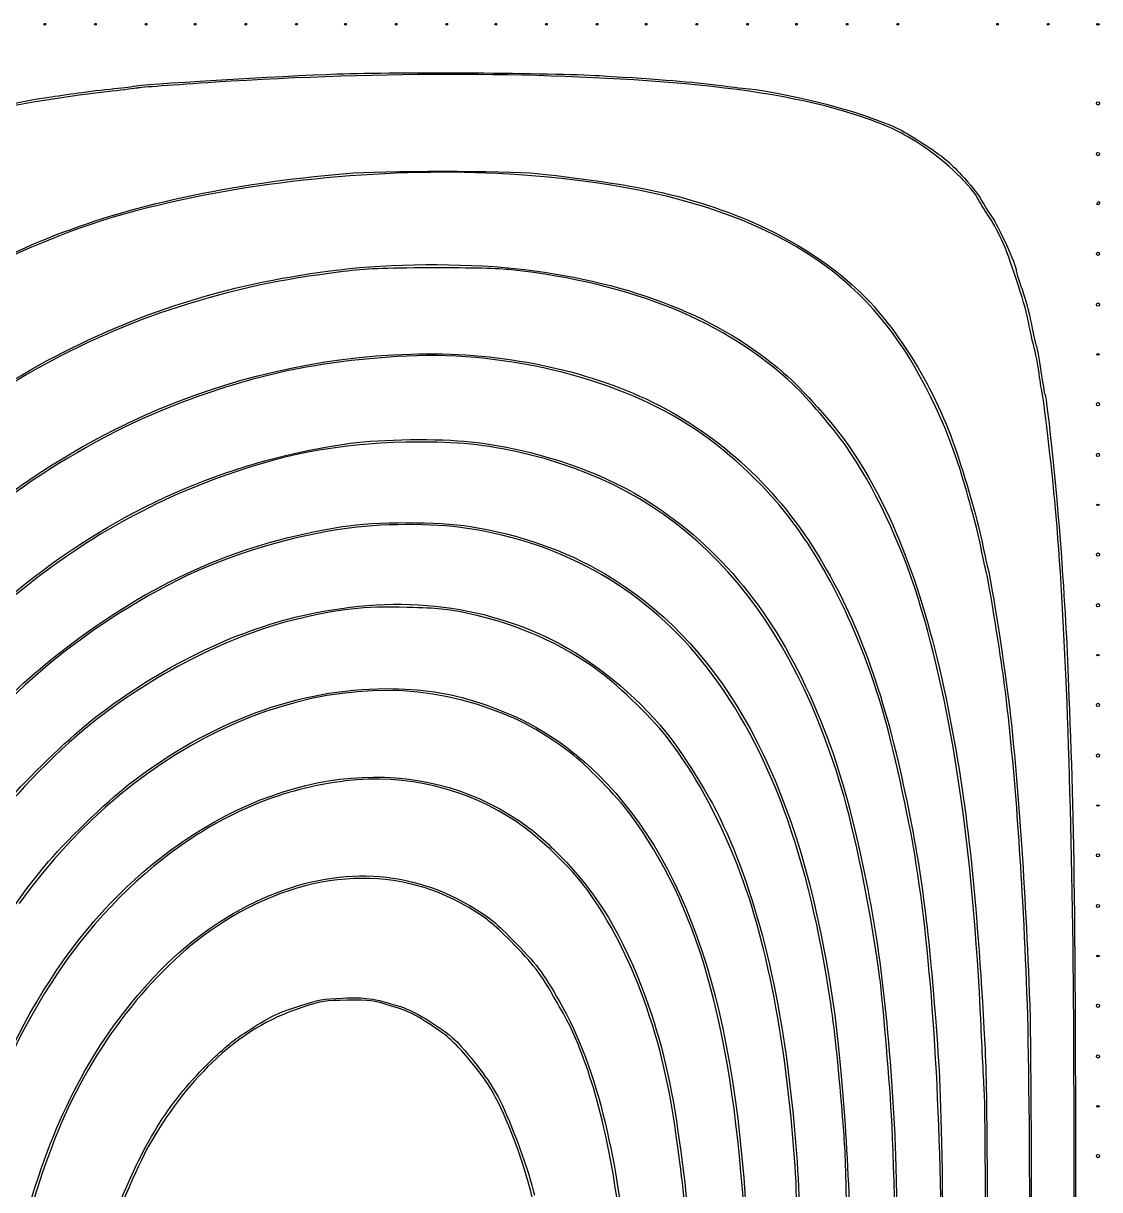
# Model space of a CAD drawing. Header units: millimetres. Extents: x 2 to 2088, y -91 to 1995.
# Drawn here: x 359 to 1046, y 1251 to 1995 of the extents above; entities that cross this region are included whole.
import ezdxf

# ---------------------------------------------------------------- set-up
doc = ezdxf.new("R2010")
doc.units = ezdxf.units.MM
doc.layers.add('Image', color=7, linetype='CONTINUOUS')

msp = doc.modelspace()

# ---------------------------------------------------------------- linework, layer by layer
at = {"layer": 'Image', "color": 7}
for points in [[(372.42336, 1994.544769)], [(404.761, 1994.544769)], [(437.09864, 1994.544769)], [(468.39313, 1994.544769)], [(500.73077, 1994.544769)], [(533.06841, 1994.544769)], [(564.36289, 1994.544769)], [(596.70053, 1994.544769)], [(629.03817, 1994.544769)], [(660.33266, 1994.544769)], [(692.6703, 1994.544769)], [(725.00794, 1994.544769)], [(756.30243, 1994.544769)], [(788.64007, 1994.544769)], [(820.97771, 1994.544769)], [(852.2722, 1994.544769)], [(884.60984, 1994.544769)], [(916.94748, 1994.544769)], [(980.57961, 1994.544769)], [(1012.9172, 1994.544769)], [(1044.5595, 1994.718627)], [(1044.2117, 1943.952011)], [(1044.2117, 1911.614371)], [(1044.7333, 1880.31988)], [(1044.2117, 1847.98224)], [(1044.2117, 1815.6446)], [(1044.5595, 1784.0024)], [(1044.2117, 1752.01247)], [(1044.2117, 1719.67483)], [(1044.5595, 1688.03263)], [(1044.2117, 1656.0427)], [(1044.2117, 1623.70507)], [(1044.5595, 1592.06286)], [(1044.2117, 1560.07294)], [(1044.2117, 1527.7353)], [(1044.5595, 1496.09309)], [(1044.2117, 1464.10317)], [(1044.2117, 1431.76553)], [(1044.5595, 1400.12332)], [(1044.2117, 1368.1334)], [(1044.2117, 1335.79576)], [(1044.5595, 1304.15355)], [(1044.2117, 1272.16363)]]:
    msp.add_lwpolyline(points, close=True, dxfattribs=at)
for points in [[(372.42336, 1994.544769), (372.42336, 1994.831635), (372.65807, 1995.066344), (372.94493, 1995.066344)], [(372.94493, 1995.066344), (373.2318, 1995.066344), (373.46651, 1994.831635), (373.46651, 1994.544769)], [(404.761, 1994.544769), (404.761, 1994.831635), (404.99571, 1995.066344), (405.28257, 1995.066344)], [(405.28257, 1995.066344), (405.56944, 1995.066344), (405.80415, 1994.831635), (405.80415, 1994.544769)], [(437.09864, 1994.544769), (437.09864, 1994.831635), (437.33335, 1995.066344), (437.62021, 1995.066344)], [(437.62021, 1995.066344), (437.90708, 1995.066344), (438.14179, 1994.831635), (438.14179, 1994.544769)], [(468.39313, 1994.544769), (468.39313, 1994.831635), (468.62784, 1995.066344), (468.9147, 1995.066344)], [(468.9147, 1995.066344), (469.20157, 1995.066344), (469.43628, 1994.831635), (469.43628, 1994.544769)], [(500.73077, 1994.544769), (500.73077, 1994.831635), (500.96547, 1995.066344), (501.25234, 1995.066344)], [(501.25234, 1995.066344), (501.53921, 1995.066344), (501.77392, 1994.831635), (501.77392, 1994.544769)], [(533.06841, 1994.544769), (533.06841, 1994.831635), (533.30311, 1995.066344), (533.58998, 1995.066344)], [(533.58998, 1995.066344), (533.87685, 1995.066344), (534.11155, 1994.831635), (534.11155, 1994.544769)], [(564.36289, 1994.544769), (564.36289, 1994.831635), (564.5976, 1995.066344), (564.88447, 1995.066344)], [(564.88447, 1995.066344), (565.17134, 1995.066344), (565.40604, 1994.831635), (565.40604, 1994.544769)], [(596.70053, 1994.544769), (596.70053, 1994.831635), (596.93524, 1995.066344), (597.22211, 1995.066344)], [(597.22211, 1995.066344), (597.50898, 1995.066344), (597.74368, 1994.831635), (597.74368, 1994.544769)], [(629.03817, 1994.544769), (629.03817, 1994.831635), (629.27288, 1995.066344), (629.55975, 1995.066344)], [(629.55975, 1995.066344), (629.84661, 1995.066344), (630.08132, 1994.831635), (630.08132, 1994.544769)], [(660.33266, 1994.544769), (660.33266, 1994.831635), (660.56737, 1995.066344), (660.85424, 1995.066344)], [(660.85424, 1995.066344), (661.1411, 1995.066344), (661.37581, 1994.831635), (661.37581, 1994.544769)], [(692.6703, 1994.544769), (692.6703, 1994.831635), (692.90501, 1995.066344), (693.19188, 1995.066344)], [(693.19188, 1995.066344), (693.47874, 1995.066344), (693.71345, 1994.831635), (693.71345, 1994.544769)], [(725.00794, 1994.544769), (725.00794, 1994.831635), (725.24265, 1995.066344), (725.52952, 1995.066344)], [(725.52952, 1995.066344), (725.81638, 1995.066344), (726.05109, 1994.831635), (726.05109, 1994.544769)], [(756.30243, 1994.544769), (756.30243, 1994.831635), (756.53714, 1995.066344), (756.82401, 1995.066344)], [(756.82401, 1995.066344), (757.11087, 1995.066344), (757.34558, 1994.831635), (757.34558, 1994.544769)], [(788.64007, 1994.544769), (788.64007, 1994.831635), (788.87478, 1995.066344), (789.16165, 1995.066344)], [(789.16165, 1995.066344), (789.44851, 1995.066344), (789.68322, 1994.831635), (789.68322, 1994.544769)], [(820.97771, 1994.544769), (820.97771, 1994.831635), (821.21242, 1995.066344), (821.49929, 1995.066344)], [(821.49929, 1995.066344), (821.78615, 1995.066344), (822.02086, 1994.831635), (822.02086, 1994.544769)], [(852.2722, 1994.544769), (852.2722, 1994.831635), (852.50691, 1995.066344), (852.79378, 1995.066344)], [(852.79378, 1995.066344), (853.08064, 1995.066344), (853.31535, 1994.831635), (853.31535, 1994.544769)], [(884.60984, 1994.544769), (884.60984, 1994.831635), (884.84455, 1995.066344), (885.13141, 1995.066344)], [(885.13141, 1995.066344), (885.41828, 1995.066344), (885.65299, 1994.831635), (885.65299, 1994.544769)], [(916.94748, 1994.544769), (916.94748, 1994.831635), (917.18219, 1995.066344), (917.46905, 1995.066344)], [(917.46905, 1995.066344), (917.75592, 1995.066344), (917.99063, 1994.831635), (917.99063, 1994.544769)], [(980.57961, 1994.544769), (980.57961, 1994.831635), (980.81432, 1995.066344), (981.10118, 1995.066344)], [(981.10118, 1995.066344), (981.38805, 1995.066344), (981.62276, 1994.831635), (981.62276, 1994.544769)], [(1012.9172, 1994.544769), (1012.9172, 1994.831635), (1013.152, 1995.066344), (1013.4388, 1995.066344)], [(1013.4388, 1995.066344), (1013.7257, 1995.066344), (1013.9604, 1994.831635), (1013.9604, 1994.544769)], [(1044.5595, 1994.718627), (1044.9419, 1995.101115), (1045.5678, 1995.101115), (1045.9503, 1994.718627)], [(372.94493, 1994.023194), (372.65807, 1994.023194), (372.42336, 1994.257903), (372.42336, 1994.544769)], [(373.46651, 1994.544769), (373.46651, 1994.257903), (373.2318, 1994.023194), (372.94493, 1994.023194)], [(405.28257, 1994.023194), (404.99571, 1994.023194), (404.761, 1994.257903), (404.761, 1994.544769)], [(405.80415, 1994.544769), (405.80415, 1994.257903), (405.56944, 1994.023194), (405.28257, 1994.023194)], [(437.62021, 1994.023194), (437.33335, 1994.023194), (437.09864, 1994.257903), (437.09864, 1994.544769)], [(438.14179, 1994.544769), (438.14179, 1994.257903), (437.90708, 1994.023194), (437.62021, 1994.023194)], [(468.9147, 1994.023194), (468.62784, 1994.023194), (468.39313, 1994.257903), (468.39313, 1994.544769)], [(469.43628, 1994.544769), (469.43628, 1994.257903), (469.20157, 1994.023194), (468.9147, 1994.023194)], [(501.25234, 1994.023194), (500.96547, 1994.023194), (500.73077, 1994.257903), (500.73077, 1994.544769)], [(501.77392, 1994.544769), (501.77392, 1994.257903), (501.53921, 1994.023194), (501.25234, 1994.023194)], [(533.58998, 1994.023194), (533.30311, 1994.023194), (533.06841, 1994.257903), (533.06841, 1994.544769)], [(534.11155, 1994.544769), (534.11155, 1994.257903), (533.87685, 1994.023194), (533.58998, 1994.023194)], [(564.88447, 1994.023194), (564.5976, 1994.023194), (564.36289, 1994.257903), (564.36289, 1994.544769)], [(565.40604, 1994.544769), (565.40604, 1994.257903), (565.17134, 1994.023194), (564.88447, 1994.023194)], [(597.22211, 1994.023194), (596.93524, 1994.023194), (596.70053, 1994.257903), (596.70053, 1994.544769)], [(597.74368, 1994.544769), (597.74368, 1994.257903), (597.50898, 1994.023194), (597.22211, 1994.023194)], [(629.55975, 1994.023194), (629.27288, 1994.023194), (629.03817, 1994.257903), (629.03817, 1994.544769)], [(630.08132, 1994.544769), (630.08132, 1994.257903), (629.84661, 1994.023194), (629.55975, 1994.023194)], [(660.85424, 1994.023194), (660.56737, 1994.023194), (660.33266, 1994.257903), (660.33266, 1994.544769)], [(661.37581, 1994.544769), (661.37581, 1994.257903), (661.1411, 1994.023194), (660.85424, 1994.023194)], [(693.19188, 1994.023194), (692.90501, 1994.023194), (692.6703, 1994.257903), (692.6703, 1994.544769)], [(693.71345, 1994.544769), (693.71345, 1994.257903), (693.47874, 1994.023194), (693.19188, 1994.023194)], [(725.52952, 1994.023194), (725.24265, 1994.023194), (725.00794, 1994.257903), (725.00794, 1994.544769)], [(726.05109, 1994.544769), (726.05109, 1994.257903), (725.81638, 1994.023194), (725.52952, 1994.023194)], [(756.82401, 1994.023194), (756.53714, 1994.023194), (756.30243, 1994.257903), (756.30243, 1994.544769)], [(757.34558, 1994.544769), (757.34558, 1994.257903), (757.11087, 1994.023194), (756.82401, 1994.023194)], [(789.16165, 1994.023194), (788.87478, 1994.023194), (788.64007, 1994.257903), (788.64007, 1994.544769)], [(789.68322, 1994.544769), (789.68322, 1994.257903), (789.44851, 1994.023194), (789.16165, 1994.023194)], [(821.49929, 1994.023194), (821.21242, 1994.023194), (820.97771, 1994.257903), (820.97771, 1994.544769)], [(822.02086, 1994.544769), (822.02086, 1994.257903), (821.78615, 1994.023194), (821.49929, 1994.023194)], [(852.79378, 1994.023194), (852.50691, 1994.023194), (852.2722, 1994.257903), (852.2722, 1994.544769)], [(853.31535, 1994.544769), (853.31535, 1994.257903), (853.08064, 1994.023194), (852.79378, 1994.023194)], [(885.13141, 1994.023194), (884.84455, 1994.023194), (884.60984, 1994.257903), (884.60984, 1994.544769)], [(885.65299, 1994.544769), (885.65299, 1994.257903), (885.41828, 1994.023194), (885.13141, 1994.023194)], [(917.46905, 1994.023194), (917.18219, 1994.023194), (916.94748, 1994.257903), (916.94748, 1994.544769)], [(917.99063, 1994.544769), (917.99063, 1994.257903), (917.75592, 1994.023194), (917.46905, 1994.023194)], [(981.10118, 1994.023194), (980.81432, 1994.023194), (980.57961, 1994.257903), (980.57961, 1994.544769)], [(981.62276, 1994.544769), (981.62276, 1994.257903), (981.38805, 1994.023194), (981.10118, 1994.023194)], [(1013.4388, 1994.023194), (1013.152, 1994.023194), (1012.9172, 1994.257903), (1012.9172, 1994.544769)], [(1013.9604, 1994.544769), (1013.9604, 1994.257903), (1013.7257, 1994.023194), (1013.4388, 1994.023194)], [(1045.2549, 1994.023194), (1044.4899, 1994.023194), (1044.177, 1994.336139), (1044.5595, 1994.718627)], [(1045.9503, 1994.718627), (1046.3328, 1994.336139), (1046.0203, 1994.023194), (1045.2549, 1994.023194)], [(430.03567, 1955.053651), (431.64168, 1956.044507), (524.88667, 1961.626678), (559.66872, 1962.814217)], [(781.8596, 1956.42729), (696.80719, 1964.076561), (588.77028, 1964.456725), (481.95407, 1957.482608)], [(559.66872, 1962.814217), (599.37886, 1964.170011), (697.25502, 1963.53683), (727.09424, 1961.731105)], [(727.09424, 1961.731105), (768.9751, 1959.196679), (784.24357, 1957.943698), (804.80889, 1955.353583)], [(415.89617, 1951.768337), (378.70463, 1947.728577), (341.3401, 1941.028708), (302.82799, 1931.493974)], [(375.55281, 1948.031082), (379.8558, 1948.636337), (388.30531, 1949.8396), (394.3295, 1950.704999)], [(394.3295, 1950.704999), (400.35369, 1951.570399), (410.68087, 1952.79728), (417.27879, 1953.431403)], [(432.06499, 1953.822401), (430.73082, 1953.513692), (423.45485, 1952.589364), (415.89617, 1951.768337)], [(417.27879, 1953.431403), (423.87671, 1954.065526), (429.61731, 1954.795538), (430.03567, 1955.053651)], [(481.95407, 1957.482608), (455.84925, 1955.778203), (433.39917, 1954.13111), (432.06499, 1953.822401)], [(893.86914, 1935.549246), (865.25731, 1945.341219), (828.08497, 1952.269966), (781.8596, 1956.42729)], [(804.80889, 1955.353583), (809.39875, 1954.77551), (817.37884, 1953.84048), (822.54244, 1953.27574)], [(822.54244, 1953.27574), (843.24614, 1951.011382), (879.32954, 1942.446701), (900.25708, 1934.829551)], [(303.29756, 1933.062605), (322.50939, 1937.899958), (362.65979, 1946.21756), (375.55281, 1948.031082)], [(1044.2117, 1943.952011), (1044.2117, 1944.525743), (1044.6812, 1944.99516), (1045.2549, 1944.99516)], [(1045.2549, 1942.908861), (1044.6812, 1942.908861), (1044.2117, 1943.378278), (1044.2117, 1943.952011)], [(1045.2549, 1944.99516), (1045.8286, 1944.99516), (1046.298, 1944.525743), (1046.298, 1943.952011)], [(1046.298, 1943.952011), (1046.298, 1943.378278), (1045.8286, 1942.908861), (1045.2549, 1942.908861)], [(934.17715, 1916.204593), (918.94671, 1926.217582), (913.50506, 1928.829147), (893.86914, 1935.549246)], [(900.25708, 1934.829551), (917.21553, 1928.657062), (919.49513, 1927.511455), (935.67052, 1917.032581)], [(969.11924, 1882.33092), (964.84587, 1890.79404), (948.02503, 1907.100543), (934.17715, 1916.204593)], [(935.67052, 1917.032581), (945.70541, 1910.531696), (950.35328, 1906.652862), (958.14726, 1898.27485)], [(1044.2117, 1911.614371), (1044.2117, 1912.188103), (1044.6812, 1912.657521), (1045.2549, 1912.657521)], [(1045.2549, 1910.571221), (1044.6812, 1910.571221), (1044.2117, 1911.040639), (1044.2117, 1911.614371)], [(1045.2549, 1912.657521), (1045.8286, 1912.657521), (1046.298, 1912.188103), (1046.298, 1911.614371)], [(1046.298, 1911.614371), (1046.298, 1911.040639), (1045.8286, 1910.571221), (1045.2549, 1910.571221)], [(374.50966, 1857.85575), (426.50221, 1878.9612), (491.45854, 1893.06149), (565.40604, 1899.29428)], [(661.89739, 1899.18934), (588.18405, 1902.961891), (501.71324, 1894.08941), (431.83062, 1875.58296)], [(565.40604, 1899.29428), (587.31593, 1901.14099), (667.31584, 1901.134127), (686.93298, 1899.28388)], [(906.52275, 1807.22278), (859.07771, 1863.79227), (781.15905, 1893.08569), (661.89739, 1899.18934)], [(686.93298, 1899.28388), (706.64666, 1897.4245), (741.50322, 1892.44435), (756.82401, 1889.29815)], [(958.14726, 1898.27485), (963.55146, 1892.46569), (968.98906, 1885.69729), (970.23082, 1883.23395)], [(756.82401, 1889.29815), (810.51921, 1878.27159), (855.26561, 1857.54605), (888.03864, 1828.52243)], [(976.01207, 1871.14734), (973.50377, 1874.75791), (970.402, 1879.79052), (969.11924, 1882.33092)], [(970.23082, 1883.23395), (971.47257, 1880.77061), (974.5794, 1875.80457), (977.13489, 1872.19829)], [(1045.1933, 1879.27673), (1044.5857, 1879.27673), (1044.3787, 1879.74615), (1044.7333, 1880.31988)], [(1044.7333, 1880.31988), (1045.0879, 1880.89361), (1045.585, 1881.36303), (1045.838, 1881.36303)], [(1046.298, 1880.31988), (1046.298, 1879.74615), (1045.8009, 1879.27673), (1045.1933, 1879.27673)], [(1045.838, 1881.36303), (1046.091, 1881.36303), (1046.298, 1880.89361), (1046.298, 1880.31988)], [(431.83062, 1875.58296), (350.93494, 1854.16002), (271.79352, 1809.20124), (215.38357, 1752.62341)], [(984.89672, 1854.45695), (982.51846, 1860.0261), (978.52038, 1867.53678), (976.01207, 1871.14734)], [(977.13489, 1872.19829), (981.56937, 1865.94041), (993.0974, 1840.66385), (993.0974, 1837.19863)], [(165.41899, 1696.72554), (217.99948, 1768.95748), (287.55353, 1822.55747), (374.50966, 1857.85575)], [(1000.8619, 1804.69153), (999.86581, 1811.87054), (990.15071, 1842.15368), (984.89672, 1854.45695)], [(1044.2117, 1847.98224), (1044.2117, 1848.55597), (1044.6812, 1849.02539), (1045.2549, 1849.02539)], [(1045.2549, 1846.93909), (1044.6812, 1846.93909), (1044.2117, 1847.40851), (1044.2117, 1847.98224)], [(1045.2549, 1849.02539), (1045.8286, 1849.02539), (1046.298, 1848.55597), (1046.298, 1847.98224)], [(1046.298, 1847.98224), (1046.298, 1847.40851), (1045.8286, 1846.93909), (1045.2549, 1846.93909)], [(620.1714, 1839.01019), (587.34919, 1838.92069), (578.84376, 1838.56693), (563.31975, 1836.64582)], [(567.49234, 1838.55069), (600.38763, 1842.12998), (646.73842, 1841.90662), (679.10936, 1838.01282)], [(670.76416, 1837.77917), (662.95141, 1838.64946), (645.30808, 1839.07875), (620.1714, 1839.01019)], [(384.94115, 1785.29269), (443.07431, 1814.65816), (499.67817, 1831.17193), (567.49234, 1838.55069)], [(563.31975, 1836.64582), (522.5117, 1831.59579), (493.85162, 1825.4302), (458.03743, 1813.99662)], [(851.17197, 1764.15094), (807.59315, 1805.02479), (748.57422, 1829.11166), (670.76416, 1837.77917)], [(679.10936, 1838.01282), (747.85519, 1829.74359), (804.50371, 1807.17623), (844.57522, 1772.09533)], [(993.0974, 1837.19863), (993.0974, 1836.29163), (994.75897, 1830.95358), (996.78978, 1825.33629)], [(888.03864, 1828.52243), (913.82143, 1805.68932), (937.56084, 1768.87244), (952.44413, 1728.6375)], [(996.78978, 1825.33629), (998.82058, 1819.71899), (1001.4028, 1810.1062), (1002.5281, 1803.97451)], [(1044.2117, 1815.6446), (1044.2117, 1816.21833), (1044.6812, 1816.68775), (1045.2549, 1816.68775)], [(1045.2549, 1816.68775), (1045.8286, 1816.68775), (1046.298, 1816.21833), (1046.298, 1815.6446)], [(458.03743, 1813.99662), (394.85896, 1793.82707), (335.49074, 1760.24227), (283.43, 1715.22063)], [(1045.2549, 1814.60145), (1044.6812, 1814.60145), (1044.2117, 1815.07087), (1044.2117, 1815.6446)], [(1046.298, 1815.6446), (1046.298, 1815.07087), (1045.8286, 1814.60145), (1045.2549, 1814.60145)], [(957.43855, 1709.66142), (946.28869, 1745.67661), (926.76356, 1783.08931), (906.52275, 1807.22278)], [(1004.042, 1790.08744), (1002.691, 1795.25103), (1001.2599, 1801.82287), (1000.8619, 1804.69153)], [(1002.5281, 1803.97451), (1003.6533, 1797.84283), (1005.0565, 1791.55702), (1005.6461, 1790.00604)], [(783.94573, 1738.68746), (734.61766, 1770.00249), (664.16553, 1786.56337), (597.9711, 1782.40373)], [(1007.7103, 1771.31074), (1007.0437, 1776.47433), (1005.393, 1784.92385), (1004.042, 1790.08744)], [(1005.6461, 1790.00604), (1006.2358, 1788.45506), (1007.6473, 1780.8642), (1008.7828, 1773.13746)], [(229.3863, 1663.34475), (267.95034, 1709.68973), (327.15148, 1756.10073), (384.94115, 1785.29269)], [(287.88719, 1641.4652), (377.04905, 1730.55013), (488.68761, 1780.48151), (606.61089, 1784.01732)], [(597.9711, 1782.40373), (543.71319, 1778.99417), (501.57745, 1769.61591), (452.44129, 1750.01281)], [(606.61089, 1784.01732), (660.65655, 1785.63782), (712.89017, 1775.66674), (756.82444, 1755.34245)], [(1045.2549, 1783.30696), (1044.4899, 1783.30696), (1044.177, 1783.61991), (1044.5595, 1784.0024)], [(1044.5595, 1784.0024), (1044.9419, 1784.38488), (1045.5678, 1784.38488), (1045.9503, 1784.0024)], [(1045.9503, 1784.0024), (1046.3328, 1783.61991), (1046.0203, 1783.30696), (1045.2549, 1783.30696)], [(844.57522, 1772.09533), (857.03971, 1761.1832), (876.53276, 1739.31777), (885.93147, 1725.70585)], [(1008.7828, 1773.13746), (1009.9183, 1765.41072), (1011.0502, 1758.76051), (1011.2982, 1758.35921)], [(1009.8154, 1758.27137), (1009.3242, 1760.27943), (1008.3769, 1766.14715), (1007.7103, 1771.31074)], [(884.25097, 1725.41216), (876.57631, 1736.30282), (859.33289, 1756.49657), (851.17197, 1764.15094)], [(1018.554, 1680.55672), (1016.6369, 1703.49309), (1011.0406, 1753.26271), (1009.8154, 1758.27137)], [(1011.2982, 1758.35921), (1012.8332, 1755.87552), (1019.7753, 1687.11974), (1022.2081, 1650.30538)], [(452.44129, 1750.01281), (389.54129, 1724.91855), (324.91296, 1680.06107), (277.08146, 1628.29836)], [(756.82444, 1755.34245), (800.40442, 1735.18206), (838.34128, 1701.01781), (865.35911, 1657.60094)], [(1044.2117, 1752.01247), (1044.2117, 1752.58621), (1044.6812, 1753.05562), (1045.2549, 1753.05562)], [(1045.2549, 1750.96932), (1044.6812, 1750.96932), (1044.2117, 1751.43874), (1044.2117, 1752.01247)], [(1045.2549, 1753.05562), (1045.8286, 1753.05562), (1046.298, 1752.58621), (1046.298, 1752.01247)], [(1046.298, 1752.01247), (1046.298, 1751.43874), (1045.8286, 1750.96932), (1045.2549, 1750.96932)], [(848.32595, 1679.51357), (831.53505, 1701.53289), (807.11242, 1723.9805), (783.94573, 1738.68746)], [(366.87284, 1642.32854), (426.24985, 1688.14588), (494.9805, 1717.11804), (568.01392, 1727.11592)], [(603.48101, 1727.72134), (559.3446, 1726.7728), (524.02881, 1719.97763), (481.95576, 1704.33847)], [(568.01392, 1727.11592), (587.59924, 1729.79705), (624.6436, 1730.24536), (644.68542, 1728.04381)], [(673.63868, 1721.80317), (650.30705, 1726.82718), (632.35176, 1728.34181), (603.48101, 1727.72134)], [(644.68542, 1728.04381), (685.629, 1723.54624), (727.52553, 1709.45201), (758.45947, 1689.76959)], [(952.44413, 1728.6375), (958.62278, 1711.93435), (968.1668, 1679.09125), (971.26626, 1663.86636)], [(881.57582, 1507.07489), (845.05504, 1629.15715), (776.86361, 1699.57569), (673.63868, 1721.80317)], [(930.41137, 1628.14874), (919.3596, 1663.6328), (901.97854, 1700.256), (884.25097, 1725.41216)], [(885.93147, 1725.70585), (914.07978, 1684.93936), (933.90264, 1633.57465), (948.24284, 1564.24553)], [(1044.2117, 1719.67483), (1044.2117, 1720.24857), (1044.6812, 1720.71798), (1045.2549, 1720.71798)], [(1045.2549, 1718.63168), (1044.6812, 1718.63168), (1044.2117, 1719.1011), (1044.2117, 1719.67483)], [(1045.2549, 1720.71798), (1045.8286, 1720.71798), (1046.298, 1720.24857), (1046.298, 1719.67483)], [(1046.298, 1719.67483), (1046.298, 1719.1011), (1045.8286, 1718.63168), (1045.2549, 1718.63168)], [(970.58562, 1660.37959), (968.83353, 1669.66729), (962.68546, 1692.71334), (957.43855, 1709.66142)], [(481.95576, 1704.33847), (430.03808, 1685.0399), (385.79938, 1658.18075), (339.3737, 1617.77097)], [(758.45947, 1689.76959), (803.95744, 1660.82047), (838.72096, 1618.2967), (863.34613, 1561.46912)], [(1045.2549, 1687.33719), (1044.4899, 1687.33719), (1044.177, 1687.65014), (1044.5595, 1688.03263)], [(1044.5595, 1688.03263), (1044.9419, 1688.41512), (1045.5678, 1688.41512), (1045.9503, 1688.03263)], [(1045.9503, 1688.03263), (1046.3328, 1687.65014), (1046.0203, 1687.33719), (1045.2549, 1687.33719)], [(642.59912, 1672.76364), (620.03289, 1676.1635), (587.20965, 1675.97572), (562.5251, 1672.30554)], [(562.83651, 1673.89747), (584.53876, 1677.25892), (623.48155, 1677.2671), (644.68542, 1673.91467)], [(908.19029, 1555.37876), (893.37151, 1605.26068), (873.45481, 1646.55998), (848.32595, 1679.51357)], [(1029.5919, 1382.73749), (1028.2279, 1510.96168), (1024.6417, 1607.72422), (1018.554, 1680.55672)], [(390.99987, 1599.99638), (445.26121, 1640.6282), (499.98279, 1664.16209), (562.83651, 1673.89747)], [(562.5251, 1672.30554), (523.70824, 1666.53412), (484.00473, 1653.69633), (451.18116, 1636.30344)], [(796.02041, 1583.5438), (757.6646, 1632.89923), (705.379, 1663.30513), (642.59912, 1672.76364)], [(644.68542, 1673.91467), (675.88131, 1668.98246), (705.37389, 1658.64449), (730.28384, 1643.91004)], [(973.76204, 1645.75438), (972.91793, 1649.01188), (971.48854, 1655.59323), (970.58562, 1660.37959)], [(971.26626, 1663.86636), (972.43426, 1658.12903), (974.08204, 1650.73396), (974.92801, 1647.43286)], [(865.35911, 1657.60094), (889.88531, 1618.18804), (906.5937, 1574.15534), (919.98084, 1513.65278)], [(1044.2117, 1656.0427), (1044.2117, 1656.61644), (1044.6812, 1657.08585), (1045.2549, 1657.08585)], [(1045.2549, 1654.99956), (1044.6812, 1654.99956), (1044.2117, 1655.46897), (1044.2117, 1656.0427)], [(1045.2549, 1657.08585), (1045.8286, 1657.08585), (1046.298, 1656.61644), (1046.298, 1656.0427)], [(1046.298, 1656.0427), (1046.298, 1655.46897), (1045.8286, 1654.99956), (1045.2549, 1654.99956)], [(983.69099, 1586.67325), (979.42376, 1615.15148), (975.23797, 1640.05856), (973.76204, 1645.75438)], [(974.92801, 1647.43286), (977.62393, 1636.91303), (985.73154, 1584.47268), (988.91825, 1556.94352)], [(1022.2081, 1650.30538), (1024.9379, 1608.99653), (1025.5236, 1597.68806), (1027.0172, 1557.46506)], [(213.89057, 1445.84805), (248.72746, 1525.82472), (298.14967, 1589.29939), (366.87284, 1642.32854)], [(730.28384, 1643.91004), (802.23197, 1601.35211), (848.34968, 1522.14987), (870.51449, 1403.07891)], [(451.18116, 1636.30344), (387.80491, 1602.72097), (337.43202, 1558.24242), (294.95606, 1498.35888)], [(533.69955, 1616.25949), (595.47281, 1631.17823), (651.83526, 1625.39659), (701.95259, 1599.00016)], [(604.27862, 1622.35613), (575.81001, 1623.1002), (561.50837, 1621.50149), (531.55187, 1614.22634)], [(970.60894, 1355.65886), (965.28711, 1469.93682), (952.32882, 1557.77809), (930.41137, 1628.14874)], [(1044.2117, 1623.70507), (1044.2117, 1624.2788), (1044.6812, 1624.74822), (1045.2549, 1624.74822)], [(1045.2549, 1622.66192), (1044.6812, 1622.66192), (1044.2117, 1623.13133), (1044.2117, 1623.70507)], [(1045.2549, 1624.74822), (1045.8286, 1624.74822), (1046.298, 1624.2788), (1046.298, 1623.70507)], [(1046.298, 1623.70507), (1046.298, 1623.13133), (1045.8286, 1622.66192), (1045.2549, 1622.66192)], [(400.94751, 1548.77292), (441.48743, 1581.251), (489.22272, 1605.51798), (533.69955, 1616.25949)], [(642.98929, 1618.48825), (629.23666, 1621.37925), (624.83771, 1621.81878), (604.27862, 1622.35613)], [(726.86395, 1581.52751), (703.33804, 1599.03475), (673.97264, 1611.97509), (642.98929, 1618.48825)], [(531.55187, 1614.22634), (490.34265, 1604.2184), (441.07456, 1578.95097), (402.59576, 1548.09046)], [(291.44642, 1495.91923), (320.15917, 1537.43103), (352.24914, 1570.97918), (390.99987, 1599.99638)], [(701.95259, 1599.00016), (726.91578, 1585.85223), (755.27457, 1561.60632), (772.88041, 1538.359)], [(648.42145, 1560.55001), (551.29435, 1591.28564), (432.05596, 1539.3107), (356.56004, 1433.33025)], [(997.21287, 1434.89498), (994.08592, 1493.83662), (988.93006, 1551.70928), (983.69099, 1586.67325)], [(1045.2549, 1591.36743), (1044.4899, 1591.36743), (1044.177, 1591.68037), (1044.5595, 1592.06286)], [(1044.5595, 1592.06286), (1044.9419, 1592.44535), (1045.5678, 1592.44535), (1045.9503, 1592.06286)], [(1045.9503, 1592.06286), (1046.3328, 1591.68037), (1046.0203, 1591.36743), (1045.2549, 1591.36743)], [(771.61196, 1537.64522), (762.73952, 1549.46079), (740.03511, 1571.72595), (726.86395, 1581.52751)], [(874.64028, 1369.69812), (860.99668, 1463.19237), (835.36109, 1532.92107), (796.02041, 1583.5438)], [(426.46737, 1509.30442), (478.28824, 1549.42255), (535.03691, 1570.55432), (590.75964, 1570.48273)], [(590.75964, 1570.48273), (613.52234, 1570.45353), (630.60413, 1567.89432), (650.04178, 1561.60119)], [(948.24284, 1564.24553), (960.74215, 1503.81635), (967.18043, 1447.76835), (972.448, 1353.5293)], [(708.48885, 1529.5223), (686.59854, 1545.72001), (672.86067, 1552.81628), (648.42145, 1560.55001)], [(650.04178, 1561.60119), (680.56017, 1551.72057), (703.78773, 1537.65602), (726.38167, 1515.37653)], [(863.34613, 1561.46912), (876.68965, 1530.67624), (883.71453, 1508.41259), (893.00854, 1467.46134)], [(988.91825, 1556.94352), (994.46746, 1509.00531), (998.70778, 1446.48645), (1001.6888, 1368.655)], [(1027.0172, 1557.46506), (1030.714, 1457.90925), (1030.9357, 1427.3072), (1031.1902, 981.6465)], [(1044.2117, 1560.07294), (1044.2117, 1560.64667), (1044.6812, 1561.11609), (1045.2549, 1561.11609)], [(1045.2549, 1559.02979), (1044.6812, 1559.02979), (1044.2117, 1559.4992), (1044.2117, 1560.07294)], [(1045.2549, 1561.11609), (1045.8286, 1561.11609), (1046.298, 1560.64667), (1046.298, 1560.07294)], [(1046.298, 1560.07294), (1046.298, 1559.4992), (1045.8286, 1559.02979), (1045.2549, 1559.02979)], [(349.48551, 1498.9487), (361.50297, 1512.86778), (387.27339, 1537.81806), (400.94751, 1548.77292)], [(928.29822, 1464.62474), (924.5855, 1487.58155), (913.59467, 1537.18695), (908.19029, 1555.37876)], [(402.59576, 1548.09046), (378.39077, 1528.67773), (349.55815, 1498.61263), (331.05491, 1473.49151)], [(813.12042, 1462.53844), (801.06212, 1491.99236), (787.59471, 1516.36073), (771.61196, 1537.64522)], [(772.88041, 1538.359), (781.12453, 1527.47319), (795.77526, 1504.02414), (801.68756, 1492.25205)], [(453.26746, 1467.41535), (527.87786, 1522.0075), (611.94194, 1529.16934), (675.45833, 1486.3449)], [(746.59114, 1490.40666), (738.37932, 1501.48703), (717.73422, 1522.6812), (708.48885, 1529.5223)], [(1044.2117, 1527.7353), (1044.2117, 1528.30903), (1044.6812, 1528.77845), (1045.2549, 1528.77845)], [(1045.2549, 1526.69215), (1044.6812, 1526.69215), (1044.2117, 1527.16156), (1044.2117, 1527.7353)], [(1045.2549, 1528.77845), (1045.8286, 1528.77845), (1046.298, 1528.30903), (1046.298, 1527.7353)], [(1046.298, 1527.7353), (1046.298, 1527.16156), (1045.8286, 1526.69215), (1045.2549, 1526.69215)], [(564.88447, 1511.58951), (525.32906, 1506.84374), (488.9068, 1491.93409), (454.31061, 1466.32549)], [(674.41518, 1485.29696), (642.62286, 1506.7801), (603.35813, 1516.2055), (564.88447, 1511.58951)], [(726.38167, 1515.37653), (787.01437, 1455.58768), (817.54561, 1356.05043), (821.99733, 1203.65247)], [(919.98084, 1513.65278), (930.92063, 1464.21086), (936.14458, 1427.6526), (940.93221, 1367.0308)], [(372.97063, 1457.32269), (384.73018, 1471.57506), (412.16012, 1498.22819), (426.46737, 1509.30442)], [(905.45498, 1390.22701), (899.60269, 1431.82633), (889.93601, 1479.12828), (881.57582, 1507.07489)], [(1044.5595, 1496.09309), (1044.9419, 1496.47558), (1045.5678, 1496.47558), (1045.9503, 1496.09309)], [(819.08572, 1240.34757), (810.71647, 1358.29712), (789.01013, 1433.16985), (746.59114, 1490.40666)], [(801.68756, 1492.25205), (826.48093, 1442.8855), (842.87828, 1378.03935), (850.61402, 1298.76395)], [(1045.2549, 1495.39766), (1044.4899, 1495.39766), (1044.177, 1495.7106), (1044.5595, 1496.09309)], [(1045.9503, 1496.09309), (1046.3328, 1495.7106), (1046.0203, 1495.39766), (1045.2549, 1495.39766)], [(719.09084, 1442.19702), (709.26343, 1455.76008), (688.54083, 1475.75178), (674.41518, 1485.29696)], [(675.45833, 1486.3449), (684.7672, 1480.06862), (691.40372, 1474.43842), (701.34693, 1464.38189)], [(319.32461, 1251.16921), (343.59881, 1345.52133), (390.77975, 1421.69334), (453.26746, 1467.41535)], [(893.00854, 1467.46134), (905.10237, 1414.17348), (911.57423, 1361.79646), (915.46445, 1285.72458)], [(454.31061, 1466.32549), (390.98716, 1419.45256), (344.45517, 1343.95146), (320.33515, 1248.94181)], [(643.12075, 1430.96876), (595.17266, 1459.39893), (536.5537, 1454.79705), (482.13895, 1418.3309)], [(701.34693, 1464.38189), (726.02541, 1439.42218), (742.0826, 1412.91401), (756.36498, 1373.55482)], [(852.44578, 1257.55954), (846.91038, 1343.79009), (833.83626, 1411.93741), (813.12042, 1462.53844)], [(945.33335, 1207.48835), (944.70915, 1312.55515), (939.03131, 1398.25908), (928.29822, 1464.62474)], [(1044.2117, 1464.10317), (1044.2117, 1464.6769), (1044.6812, 1465.14632), (1045.2549, 1465.14632)], [(1045.2549, 1463.06002), (1044.6812, 1463.06002), (1044.2117, 1463.52944), (1044.2117, 1464.10317)], [(1045.2549, 1465.14632), (1045.8286, 1465.14632), (1046.298, 1464.6769), (1046.298, 1464.10317)], [(1046.298, 1464.10317), (1046.298, 1463.52944), (1045.8286, 1463.06002), (1045.2549, 1463.06002)], [(261.92613, 1153.76614), (275.02204, 1284.78495), (310.39501, 1381.48219), (372.97063, 1457.32269)], [(507.51124, 1434.41644), (555.23501, 1457.29681), (602.62755, 1456.48024), (644.16384, 1432.06193)], [(755.29617, 1372.23501), (745.85721, 1398.51391), (733.64848, 1422.10566), (719.09084, 1442.19702)], [(438.55344, 1381.93972), (460.18666, 1405.85209), (481.05353, 1421.73173), (507.51124, 1434.41644)], [(670.3751, 1409.22338), (658.27786, 1421.33051), (655.10098, 1423.86525), (643.12075, 1430.96876)], [(644.16384, 1432.06193), (656.22989, 1424.96856), (659.22424, 1422.58668), (671.32696, 1410.45487)], [(1001.9642, 951.3951), (1001.9642, 1337.58042), (1001.8712, 1347.09779), (997.21287, 1434.89498)], [(1044.2117, 1431.76553), (1044.2117, 1432.33926), (1044.6812, 1432.80868), (1045.2549, 1432.80868)], [(1045.2549, 1430.72238), (1044.6812, 1430.72238), (1044.2117, 1431.1918), (1044.2117, 1431.76553)], [(1045.2549, 1432.80868), (1045.8286, 1432.80868), (1046.298, 1432.33926), (1046.298, 1431.76553)], [(1046.298, 1431.76553), (1046.298, 1431.1918), (1045.8286, 1430.72238), (1045.2549, 1430.72238)], [(482.13895, 1418.3309), (441.34127, 1390.99026), (403.39383, 1341.89939), (381.24645, 1287.81088)], [(699.96193, 1370.23794), (688.99678, 1389.32627), (685.01945, 1394.56705), (670.3751, 1409.22338)], [(671.32696, 1410.45487), (686.40951, 1395.33607), (691.13718, 1389.12934), (701.57684, 1370.74127)], [(870.51449, 1403.07891), (877.02344, 1368.11231), (879.57804, 1347.61538), (883.01225, 1302.8026)], [(1045.2549, 1399.42789), (1044.4899, 1399.42789), (1044.177, 1399.74083), (1044.5595, 1400.12332)], [(1044.5595, 1400.12332), (1044.9419, 1400.50581), (1045.5678, 1400.50581), (1045.9503, 1400.12332)], [(1045.9503, 1400.12332), (1046.3328, 1399.74083), (1046.0203, 1399.42789), (1045.2549, 1399.42789)], [(913.4047, 1298.24237), (911.86278, 1325.4616), (907.55645, 1375.28928), (905.45498, 1390.22701)], [(361.9121, 1236.42506), (379.75267, 1298.15334), (403.43971, 1343.12662), (438.55344, 1381.93972)], [(1028.6769, 445.4675), (1030.0926, 503.2931), (1030.8369, 1265.69872), (1029.5919, 1382.73749)], [(535.67628, 1368.08355), (547.75537, 1371.93312), (550.72931, 1372.4737), (562.89184, 1373.03059)], [(566.24612, 1371.59794), (551.26206, 1371.42111), (550.60528, 1371.31625), (537.03793, 1366.93453)], [(562.89184, 1373.03059), (577.43964, 1373.69669), (582.33676, 1372.97289), (600.02036, 1367.54316)], [(594.27611, 1367.91609), (581.89505, 1371.68146), (581.18844, 1371.77427), (566.24612, 1371.59794)], [(715.80215, 1337.36048), (711.32796, 1349.30496), (707.90216, 1356.41545), (699.96193, 1370.23794)], [(701.57684, 1370.74127), (714.07376, 1348.7296), (723.41805, 1323.86631), (730.60249, 1293.50976)], [(777.05596, 1277.90095), (771.84157, 1316.97307), (765.91174, 1342.68034), (755.29617, 1372.23501)], [(756.36498, 1373.55482), (767.03332, 1344.15513), (772.82981, 1319.42965), (778.11924, 1280.75994)], [(882.73997, 1290.41875), (879.65339, 1329.68113), (877.72375, 1348.56831), (874.64028, 1369.69812)], [(537.03793, 1366.93453), (515.32416, 1359.92185), (497.97223, 1349.27589), (479.64583, 1331.72265)], [(500.39462, 1350.71446), (516.73537, 1361.25559), (521.29497, 1363.50027), (535.67628, 1368.08355)], [(619.30447, 1355.92266), (608.57106, 1363.00218), (605.3353, 1364.55273), (594.27611, 1367.91609)], [(600.02036, 1367.54316), (609.51919, 1364.62654), (629.65618, 1352.05418), (636.08089, 1345.02908)], [(940.93221, 1367.0308), (946.33612, 1298.60538), (946.38208, 1295.1296), (946.42055, 951.9167)], [(1001.6888, 1368.655), (1003.592, 1318.96525), (1003.5853, 584.83163), (1001.6788, 534.65683)], [(1044.2117, 1368.1334), (1044.2117, 1368.70713), (1044.6812, 1369.17655), (1045.2549, 1369.17655)], [(1045.2549, 1367.09025), (1044.6812, 1367.09025), (1044.2117, 1367.55967), (1044.2117, 1368.1334)], [(1045.2549, 1369.17655), (1045.8286, 1369.17655), (1046.298, 1368.70713), (1046.298, 1368.1334)], [(1046.298, 1368.1334), (1046.298, 1367.55967), (1045.8286, 1367.09025), (1045.2549, 1367.09025)], [(640.35164, 1337.88206), (633.34904, 1345.84018), (629.2037, 1349.39335), (619.30447, 1355.92266)], [(972.84705, 1310.76017), (972.45882, 1317.35809), (971.45167, 1337.5625), (970.60894, 1355.65886)], [(476.2783, 1330.3012), (486.13958, 1340.11516), (493.11002, 1346.01529), (500.39462, 1350.71446)], [(972.448, 1353.5293), (974.55961, 1315.75174), (974.6494, 1303.25784), (975.06818, 988.9485)], [(636.08089, 1345.02908), (649.11164, 1330.78059), (657.69065, 1319.08485), (663.36192, 1307.83692)], [(670.61455, 1287.62758), (661.405, 1310.7779), (655.34174, 1320.84652), (640.35164, 1337.88206)], [(742.8792, 1198.62158), (739.07457, 1253.45635), (730.20205, 1298.91787), (715.80215, 1337.36048)], [(1044.2117, 1335.79576), (1044.2117, 1336.36949), (1044.6812, 1336.83891), (1045.2549, 1336.83891)], [(1045.2549, 1334.75261), (1044.6812, 1334.75261), (1044.2117, 1335.22203), (1044.2117, 1335.79576)], [(1045.2549, 1336.83891), (1045.8286, 1336.83891), (1046.298, 1336.36949), (1046.298, 1335.79576)], [(1046.298, 1335.79576), (1046.298, 1335.22203), (1045.8286, 1334.75261), (1045.2549, 1334.75261)], [(418.15553, 1235.65339), (435.78393, 1280.23578), (451.20592, 1305.34913), (476.2783, 1330.3012)], [(479.64583, 1331.72265), (464.9145, 1317.61281), (450.91409, 1299.24913), (439.40765, 1278.9441)], [(973.22614, 629.0619), (974.38191, 684.9362), (974.04521, 1290.39741), (972.84705, 1310.76017)], [(663.36192, 1307.83692), (670.95457, 1292.77829), (682.02486, 1262.41202), (685.49388, 1247.12804)], [(883.01225, 1302.8026), (887.42218, 1245.25771), (888.16653, 1198.14257), (886.99837, 1050.49433)], [(1045.2549, 1303.45812), (1044.4899, 1303.45812), (1044.177, 1303.77107), (1044.5595, 1304.15355)], [(1044.5595, 1304.15355), (1044.9419, 1304.53604), (1045.5678, 1304.53604), (1045.9503, 1304.15355)], [(1045.9503, 1304.15355), (1046.3328, 1303.77107), (1046.0203, 1303.45812), (1045.2549, 1303.45812)], [(850.61402, 1298.76395), (855.87867, 1244.81204), (856.84088, 1196.79633), (855.44647, 1057.61535)], [(916.15498, 1158.98189), (916.93692, 1182.9693), (915.33242, 1264.21271), (913.4047, 1298.24237)], [(381.24645, 1287.81088), (358.8403, 1233.09043), (346.78836, 1176.08824), (340.11339, 1093.26346)], [(730.60249, 1293.50976), (744.58317, 1234.43701), (746.97746, 1193.9889), (745.63594, 1039.54126)], [(885.25341, 1012.41937), (885.03875, 1258.2289), (885.00862, 1261.56061), (882.73997, 1290.41875)], [(694.43597, 1169.41339), (690.0237, 1226.00556), (684.78328, 1252.01121), (670.61455, 1287.62758)], [(778.11924, 1280.75994), (786.42386, 1220.04682), (786.5037, 1216.47584), (785.71611, 940.9636)], [(915.46445, 1285.72458), (916.98176, 1256.05414), (917.221, 1216.79491), (917.381, 971.215)], [(439.40765, 1278.9441), (432.20968, 1266.2421), (416.48563, 1229.32972), (412.52361, 1215.83355)], [(784.39856, 1087.52614), (784.80134, 1208.30628), (784.17439, 1224.56159), (777.05596, 1277.90095)], [(1044.2117, 1272.16363), (1044.2117, 1272.73736), (1044.6812, 1273.20678), (1045.2549, 1273.20678)], [(1045.2549, 1273.20678), (1045.8286, 1273.20678), (1046.298, 1272.73736), (1046.298, 1272.16363)], [(1045.2549, 1271.12048), (1044.6812, 1271.12048), (1044.2117, 1271.5899), (1044.2117, 1272.16363)], [(1046.298, 1272.16363), (1046.298, 1271.5899), (1045.8286, 1271.12048), (1045.2549, 1271.12048)], [(852.38288, 646.2738), (854.21359, 676.2346), (854.27043, 1229.13434), (852.44578, 1257.55954)]]:
    msp.add_open_spline(points, degree=3, dxfattribs=at)

doc.saveas('drawing.dxf')
